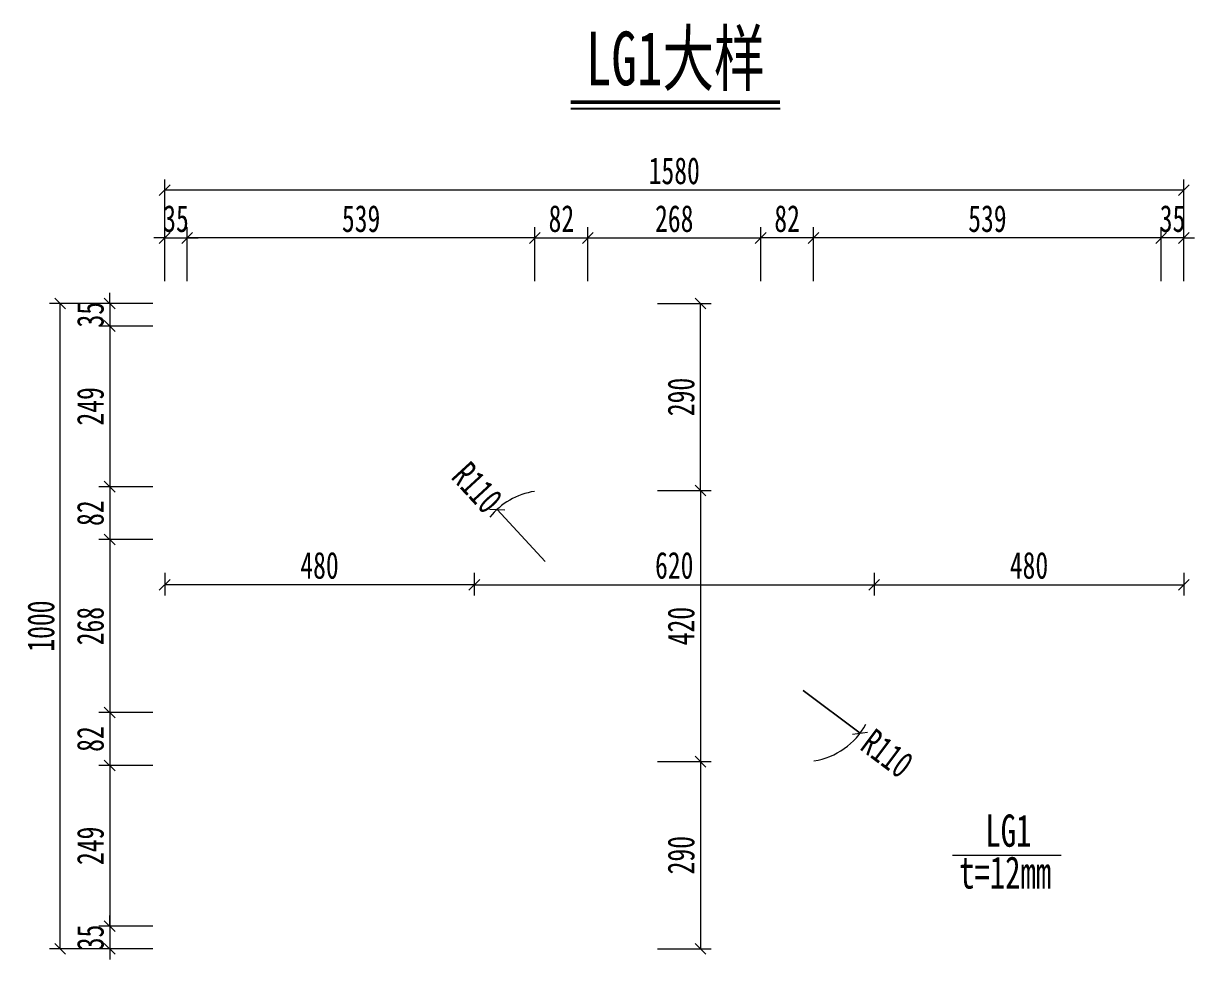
# Model space of a CAD drawing. Header units: millimetres. Extents: x -89049 to 410567, y -307459 to -100425.
# Drawn here: x 78384 to 80200, y -267982 to -266531 of the extents above; entities that cross this region are included whole.
import ezdxf
from ezdxf.enums import TextEntityAlignment as Align

# ---------------------------------------------------------------- set-up
doc = ezdxf.new("R2010")
doc.units = ezdxf.units.MM
doc.layers.get('Defpoints').update_dxf_attribs({"color": 8})
for name, color, linetype, lineweight in [('文字', 7, 'Continuous', 15), ('标注线及字体', 2, 'Continuous', 15), ('细实线', 4, 'Continuous', 15)]:
    doc.layers.add(name, color=color, linetype=linetype, lineweight=lineweight)
doc.styles.add('111', font='', dxfattribs={"width": 0.7})
doc.styles.add('BM_Dim', font='', dxfattribs={"width": 0.85})
doc.styles.get('111').set_extended_font_data('仿宋_GB2312')
doc.styles.get('BM_Dim').set_extended_font_data('仿宋_GB2312')
doc.dimstyles.new('200', dxfattribs={"dimscale": 0, "dimtxt": 2.5, "dimasz": 1, "dimexe": 1, "dimexo": 1, "dimgap": 0.6, "dimtad": 1, "dimdec": 0, "dimdsep": 46, "dimtxsty": '111', "dimblk": 'OBLIQUE', "dimcen": 0, "dimclrd": 4, "dimclre": 4, "dimclrt": 4, "dimadec": 1, "dimazin": 2, "dimtfac": 1, "dimtdec": 0, "dimtix": 1, "dimtmove": 2, "dimatfit": 3, "dimfxl": 4, "dimfxlon": 1, "dimtolj": 1, "dimlwd": -1, "dimlwe": -1, "dimarcsym": 0})

# ---------------------------------------------------------------- blocks, each defined once
blk = doc.blocks.new('_Oblique')
at = {"color": 0, "linetype": 'ByBlock', "lineweight": -2}
blk.add_line((-0.5, -0.5), (0.5, 0.5), dxfattribs=at)
blk = doc.blocks.new('*D2408')
at = {"layer": 'Defpoints', "color": 0, "transparency": 16777216}
for p in [(78638.1, -266863.5), (78603.1, -266964.9), (78638.1, -266964.9)]:
    blk.add_point(p, dxfattribs=at)
at = {"layer": '细实线', "color": 4, "transparency": 16777216}
for p, q in [((78603.1, -266930.2), (78603.1, -266846.9)), ((78638.1, -266930.2), (78638.1, -266846.9)), ((78603.1, -266863.5), (78586.5, -266863.5)), ((78603.1, -266863.5), (78638.1, -266863.5)), ((78638.1, -266863.5), (78654.8, -266863.5))]:
    blk.add_line(p, q, dxfattribs=at)
at = {"layer": '细实线', "color": 4, "transparency": 16777216, "xscale": 16.66666666666666, "yscale": 16.66666666666666, "zscale": 16.66666666666666}
blk.add_blockref('_Oblique', (78603.1, -266863.5), dxfattribs=at)
at = {"layer": '细实线', "color": 4, "transparency": 16777216, "xscale": 16.66666666666666, "yscale": 16.66666666666666, "zscale": 16.66666666666666, "rotation": 180}
blk.add_blockref('_Oblique', (78638.1, -266863.5), dxfattribs=at)
at = {"layer": '细实线', "color": 4, "transparency": 16777216, "insert": (78620.6, -266833.7), "char_height": 41.67, "attachment_point": 5, "style": '111'}
blk.add_mtext('\\A1;35', dxfattribs=at)
blk = doc.blocks.new('*D2409')
at = {"layer": 'Defpoints', "color": 0, "transparency": 16777216}
for p in [(78638.1, -266863.5), (78638.1, -266964.9), (79177.1, -266964.9)]:
    blk.add_point(p, dxfattribs=at)
at = {"layer": '细实线', "color": 4, "transparency": 16777216}
for p, q in [((78638.1, -266930.2), (78638.1, -266846.9)), ((79177.1, -266930.2), (79177.1, -266846.9)), ((79177.1, -266863.5), (78638.1, -266863.5))]:
    blk.add_line(p, q, dxfattribs=at)
at = {"layer": '细实线', "color": 4, "transparency": 16777216, "xscale": 16.66666666666666, "yscale": 16.66666666666666, "zscale": 16.66666666666666, "rotation": 180}
blk.add_blockref('_Oblique', (78638.1, -266863.5), dxfattribs=at)
at = {"layer": '细实线', "color": 4, "transparency": 16777216, "xscale": 16.66666666666666, "yscale": 16.66666666666666, "zscale": 16.66666666666666}
blk.add_blockref('_Oblique', (79177.1, -266863.5), dxfattribs=at)
at = {"layer": '细实线', "color": 4, "transparency": 16777216, "insert": (78907.6, -266833.7), "char_height": 41.67, "attachment_point": 5, "style": '111'}
blk.add_mtext('\\A1;539', dxfattribs=at)
blk = doc.blocks.new('*D2410')
at = {"layer": 'Defpoints', "color": 0, "transparency": 16777216}
for p in [(79259.1, -266863.5), (79177.1, -266964.9), (79259.1, -266964.9)]:
    blk.add_point(p, dxfattribs=at)
at = {"layer": '细实线', "color": 4, "transparency": 16777216}
for p, q in [((79177.1, -266930.2), (79177.1, -266846.9)), ((79259.1, -266930.2), (79259.1, -266846.9)), ((79177.1, -266863.5), (79259.1, -266863.5))]:
    blk.add_line(p, q, dxfattribs=at)
at = {"layer": '细实线', "color": 4, "transparency": 16777216, "xscale": 16.66666666666666, "yscale": 16.66666666666666, "zscale": 16.66666666666666, "rotation": 180}
blk.add_blockref('_Oblique', (79177.1, -266863.5), dxfattribs=at)
at = {"layer": '细实线', "color": 4, "transparency": 16777216, "xscale": 16.66666666666666, "yscale": 16.66666666666666, "zscale": 16.66666666666666}
blk.add_blockref('_Oblique', (79259.1, -266863.5), dxfattribs=at)
at = {"layer": '细实线', "color": 4, "transparency": 16777216, "insert": (79218.1, -266833.7), "char_height": 41.67, "attachment_point": 5, "style": '111'}
blk.add_mtext('\\A1;82', dxfattribs=at)
blk = doc.blocks.new('*D2411')
at = {"layer": 'Defpoints', "color": 0, "transparency": 16777216}
for p in [(79527.1, -266863.5), (79259.1, -266964.9), (79527.1, -266964.9)]:
    blk.add_point(p, dxfattribs=at)
at = {"layer": '细实线', "color": 4, "transparency": 16777216}
for p, q in [((79259.1, -266930.2), (79259.1, -266846.9)), ((79527.1, -266930.2), (79527.1, -266846.9)), ((79259.1, -266863.5), (79527.1, -266863.5))]:
    blk.add_line(p, q, dxfattribs=at)
at = {"layer": '细实线', "color": 4, "transparency": 16777216, "xscale": 16.66666666666666, "yscale": 16.66666666666666, "zscale": 16.66666666666666, "rotation": 180}
blk.add_blockref('_Oblique', (79259.1, -266863.5), dxfattribs=at)
at = {"layer": '细实线', "color": 4, "transparency": 16777216, "xscale": 16.66666666666666, "yscale": 16.66666666666666, "zscale": 16.66666666666666}
blk.add_blockref('_Oblique', (79527.1, -266863.5), dxfattribs=at)
at = {"layer": '细实线', "color": 4, "transparency": 16777216, "insert": (79393.1, -266833.7), "char_height": 41.67, "attachment_point": 5, "style": '111'}
blk.add_mtext('\\A1;268', dxfattribs=at)
blk = doc.blocks.new('*D2412')
at = {"layer": 'Defpoints', "color": 0, "transparency": 16777216}
for p in [(79527.1, -266863.5), (79527.1, -266964.9), (79609.1, -266964.9)]:
    blk.add_point(p, dxfattribs=at)
at = {"layer": '细实线', "color": 4, "transparency": 16777216}
for p, q in [((79527.1, -266930.2), (79527.1, -266846.9)), ((79609.1, -266930.2), (79609.1, -266846.9)), ((79609.1, -266863.5), (79527.1, -266863.5))]:
    blk.add_line(p, q, dxfattribs=at)
at = {"layer": '细实线', "color": 4, "transparency": 16777216, "xscale": 16.66666666666666, "yscale": 16.66666666666666, "zscale": 16.66666666666666, "rotation": 180}
blk.add_blockref('_Oblique', (79527.1, -266863.5), dxfattribs=at)
at = {"layer": '细实线', "color": 4, "transparency": 16777216, "xscale": 16.66666666666666, "yscale": 16.66666666666666, "zscale": 16.66666666666666}
blk.add_blockref('_Oblique', (79609.1, -266863.5), dxfattribs=at)
at = {"layer": '细实线', "color": 4, "transparency": 16777216, "insert": (79568.1, -266833.7), "char_height": 41.67, "attachment_point": 5, "style": '111'}
blk.add_mtext('\\A1;82', dxfattribs=at)
blk = doc.blocks.new('*D2413')
at = {"layer": 'Defpoints', "color": 0, "transparency": 16777216}
for p in [(79609.1, -266863.5), (79609.1, -266964.9), (80148.1, -266964.9)]:
    blk.add_point(p, dxfattribs=at)
at = {"layer": '细实线', "color": 4, "transparency": 16777216}
for p, q in [((79609.1, -266930.2), (79609.1, -266846.9)), ((80148.1, -266930.2), (80148.1, -266846.9)), ((80148.1, -266863.5), (79609.1, -266863.5))]:
    blk.add_line(p, q, dxfattribs=at)
at = {"layer": '细实线', "color": 4, "transparency": 16777216, "xscale": 16.66666666666666, "yscale": 16.66666666666666, "zscale": 16.66666666666666, "rotation": 180}
blk.add_blockref('_Oblique', (79609.1, -266863.5), dxfattribs=at)
at = {"layer": '细实线', "color": 4, "transparency": 16777216, "xscale": 16.66666666666666, "yscale": 16.66666666666666, "zscale": 16.66666666666666}
blk.add_blockref('_Oblique', (80148.1, -266863.5), dxfattribs=at)
at = {"layer": '细实线', "color": 4, "transparency": 16777216, "insert": (79878.6, -266833.7), "char_height": 41.67, "attachment_point": 5, "style": '111'}
blk.add_mtext('\\A1;539', dxfattribs=at)
blk = doc.blocks.new('*D2414')
at = {"layer": 'Defpoints', "color": 0, "transparency": 16777216}
for p in [(80148.1, -266863.5), (80148.1, -266964.9), (80183.1, -266964.9)]:
    blk.add_point(p, dxfattribs=at)
at = {"layer": '细实线', "color": 4, "transparency": 16777216}
for p, q in [((80148.1, -266930.2), (80148.1, -266846.9)), ((80183.1, -266930.2), (80183.1, -266846.9)), ((80148.1, -266863.5), (80131.5, -266863.5)), ((80183.1, -266863.5), (80148.1, -266863.5)), ((80183.1, -266863.5), (80199.8, -266863.5))]:
    blk.add_line(p, q, dxfattribs=at)
at = {"layer": '细实线', "color": 4, "transparency": 16777216, "xscale": 16.66666666666666, "yscale": 16.66666666666666, "zscale": 16.66666666666666}
blk.add_blockref('_Oblique', (80148.1, -266863.5), dxfattribs=at)
at = {"layer": '细实线', "color": 4, "transparency": 16777216, "xscale": 16.66666666666666, "yscale": 16.66666666666666, "zscale": 16.66666666666666, "rotation": 180}
blk.add_blockref('_Oblique', (80183.1, -266863.5), dxfattribs=at)
at = {"layer": '细实线', "color": 4, "transparency": 16777216, "insert": (80165.6, -266833.7), "char_height": 41.67, "attachment_point": 5, "style": '111'}
blk.add_mtext('\\A1;35', dxfattribs=at)
blk = doc.blocks.new('*D2415')
at = {"layer": 'Defpoints', "color": 0, "transparency": 16777216}
for p in [(78603.1, -266789.5), (78603.1, -266900), (80183.1, -266900)]:
    blk.add_point(p, dxfattribs=at)
at = {"layer": '细实线', "color": 4, "transparency": 16777216}
for p, q in [((78603.1, -266856.1), (78603.1, -266772.8)), ((80183.1, -266856.1), (80183.1, -266772.8)), ((80183.1, -266789.5), (78603.1, -266789.5))]:
    blk.add_line(p, q, dxfattribs=at)
at = {"layer": '细实线', "color": 4, "transparency": 16777216, "xscale": 16.66666666666666, "yscale": 16.66666666666666, "zscale": 16.66666666666666, "rotation": 180}
blk.add_blockref('_Oblique', (78603.1, -266789.5), dxfattribs=at)
at = {"layer": '细实线', "color": 4, "transparency": 16777216, "xscale": 16.66666666666666, "yscale": 16.66666666666666, "zscale": 16.66666666666666}
blk.add_blockref('_Oblique', (80183.1, -266789.5), dxfattribs=at)
at = {"layer": '细实线', "color": 4, "transparency": 16777216, "insert": (79393.1, -266759.6), "char_height": 41.67, "attachment_point": 5, "style": '111'}
blk.add_mtext('\\A1;1580', dxfattribs=at)
blk = doc.blocks.new('*D2416')
at = {"layer": 'Defpoints', "color": 0, "transparency": 16777216}
for p in [(78603.1, -266964.9), (78517.8, -266999.9), (78603.1, -266999.9)]:
    blk.add_point(p, dxfattribs=at)
at = {"layer": '细实线', "color": 4, "transparency": 16777216}
for p, q in [((78517.8, -266964.9), (78517.8, -266948.3)), ((78584.5, -266964.9), (78501.1, -266964.9)), ((78517.8, -266964.9), (78517.8, -266999.9)), ((78584.5, -266999.9), (78501.1, -266999.9)), ((78517.8, -266999.9), (78517.8, -267016.6))]:
    blk.add_line(p, q, dxfattribs=at)
at = {"layer": '细实线', "color": 4, "transparency": 16777216, "xscale": 16.66666666666666, "yscale": 16.66666666666666, "zscale": 16.66666666666666}
for p, rotation in [((78517.8, -266964.9), 270), ((78517.8, -266999.9), 90)]:
    blk.add_blockref('_Oblique', p, dxfattribs=dict(at, rotation=rotation))
at = {"layer": '细实线', "color": 4, "transparency": 16777216, "insert": (78488, -266982.4), "char_height": 41.67, "attachment_point": 5, "rotation": 90, "style": '111'}
blk.add_mtext('\\A1;35', dxfattribs=at)
blk = doc.blocks.new('*D2417')
at = {"layer": 'Defpoints', "color": 0, "transparency": 16777216}
for p in [(78603.1, -266999.9), (78517.8, -267248.9), (78603.1, -267248.9)]:
    blk.add_point(p, dxfattribs=at)
at = {"layer": '细实线', "color": 4, "transparency": 16777216}
for p, q in [((78584.5, -266999.9), (78501.1, -266999.9)), ((78517.8, -266999.9), (78517.8, -267248.9)), ((78584.5, -267248.9), (78501.1, -267248.9))]:
    blk.add_line(p, q, dxfattribs=at)
at = {"layer": '细实线', "color": 4, "transparency": 16777216, "xscale": 16.66666666666666, "yscale": 16.66666666666666, "zscale": 16.66666666666666}
for p, rotation in [((78517.8, -266999.9), 90), ((78517.8, -267248.9), 270)]:
    blk.add_blockref('_Oblique', p, dxfattribs=dict(at, rotation=rotation))
at = {"layer": '细实线', "color": 4, "transparency": 16777216, "insert": (78488, -267124.4), "char_height": 41.67, "attachment_point": 5, "rotation": 90, "style": '111'}
blk.add_mtext('\\A1;249', dxfattribs=at)
blk = doc.blocks.new('*D2418')
at = {"layer": 'Defpoints', "color": 0, "transparency": 16777216}
for p in [(78603.1, -267248.9), (78517.8, -267330.9), (78603.1, -267330.9)]:
    blk.add_point(p, dxfattribs=at)
at = {"layer": '细实线', "color": 4, "transparency": 16777216}
for p, q in [((78584.5, -267248.9), (78501.1, -267248.9)), ((78517.8, -267248.9), (78517.8, -267330.9)), ((78584.5, -267330.9), (78501.1, -267330.9))]:
    blk.add_line(p, q, dxfattribs=at)
at = {"layer": '细实线', "color": 4, "transparency": 16777216, "xscale": 16.66666666666666, "yscale": 16.66666666666666, "zscale": 16.66666666666666}
for p, rotation in [((78517.8, -267248.9), 90), ((78517.8, -267330.9), 270)]:
    blk.add_blockref('_Oblique', p, dxfattribs=dict(at, rotation=rotation))
at = {"layer": '细实线', "color": 4, "transparency": 16777216, "insert": (78488, -267289.9), "char_height": 41.67, "attachment_point": 5, "rotation": 90, "style": '111'}
blk.add_mtext('\\A1;82', dxfattribs=at)
blk = doc.blocks.new('*D2419')
at = {"layer": 'Defpoints', "color": 0, "transparency": 16777216}
for p in [(78603.1, -267330.9), (78517.8, -267598.9), (78603.1, -267598.9)]:
    blk.add_point(p, dxfattribs=at)
at = {"layer": '细实线', "color": 4, "transparency": 16777216}
for p, q in [((78584.5, -267330.9), (78501.1, -267330.9)), ((78517.8, -267330.9), (78517.8, -267598.9)), ((78584.5, -267598.9), (78501.1, -267598.9))]:
    blk.add_line(p, q, dxfattribs=at)
at = {"layer": '细实线', "color": 4, "transparency": 16777216, "xscale": 16.66666666666666, "yscale": 16.66666666666666, "zscale": 16.66666666666666}
for p, rotation in [((78517.8, -267330.9), 90), ((78517.8, -267598.9), 270)]:
    blk.add_blockref('_Oblique', p, dxfattribs=dict(at, rotation=rotation))
at = {"layer": '细实线', "color": 4, "transparency": 16777216, "insert": (78488, -267464.9), "char_height": 41.67, "attachment_point": 5, "rotation": 90, "style": '111'}
blk.add_mtext('\\A1;268', dxfattribs=at)
blk = doc.blocks.new('*D2420')
at = {"layer": 'Defpoints', "color": 0, "transparency": 16777216}
for p in [(78603.1, -267598.9), (78517.8, -267680.9), (78603.1, -267680.9)]:
    blk.add_point(p, dxfattribs=at)
at = {"layer": '细实线', "color": 4, "transparency": 16777216}
for p, q in [((78584.5, -267598.9), (78501.1, -267598.9)), ((78517.8, -267598.9), (78517.8, -267680.9)), ((78584.5, -267680.9), (78501.1, -267680.9))]:
    blk.add_line(p, q, dxfattribs=at)
at = {"layer": '细实线', "color": 4, "transparency": 16777216, "xscale": 16.66666666666666, "yscale": 16.66666666666666, "zscale": 16.66666666666666}
for p, rotation in [((78517.8, -267598.9), 90), ((78517.8, -267680.9), 270)]:
    blk.add_blockref('_Oblique', p, dxfattribs=dict(at, rotation=rotation))
at = {"layer": '细实线', "color": 4, "transparency": 16777216, "insert": (78488, -267639.9), "char_height": 41.67, "attachment_point": 5, "rotation": 90, "style": '111'}
blk.add_mtext('\\A1;82', dxfattribs=at)
blk = doc.blocks.new('*D2421')
at = {"layer": 'Defpoints', "color": 0, "transparency": 16777216}
for p in [(78603.1, -267680.9), (78517.8, -267929.9), (78603.1, -267929.9)]:
    blk.add_point(p, dxfattribs=at)
at = {"layer": '细实线', "color": 4, "transparency": 16777216}
for p, q in [((78584.5, -267680.9), (78501.1, -267680.9)), ((78517.8, -267680.9), (78517.8, -267929.9)), ((78584.5, -267929.9), (78501.1, -267929.9))]:
    blk.add_line(p, q, dxfattribs=at)
at = {"layer": '细实线', "color": 4, "transparency": 16777216, "xscale": 16.66666666666666, "yscale": 16.66666666666666, "zscale": 16.66666666666666}
for p, rotation in [((78517.8, -267680.9), 90), ((78517.8, -267929.9), 270)]:
    blk.add_blockref('_Oblique', p, dxfattribs=dict(at, rotation=rotation))
at = {"layer": '细实线', "color": 4, "transparency": 16777216, "insert": (78488, -267805.4), "char_height": 41.67, "attachment_point": 5, "rotation": 90, "style": '111'}
blk.add_mtext('\\A1;249', dxfattribs=at)
blk = doc.blocks.new('*D2422')
at = {"layer": 'Defpoints', "color": 0, "transparency": 16777216}
for p in [(78603.1, -267929.9), (78517.8, -267964.9), (78603.1, -267964.9)]:
    blk.add_point(p, dxfattribs=at)
at = {"layer": '细实线', "color": 4, "transparency": 16777216}
for p, q in [((78517.8, -267929.9), (78517.8, -267913.3)), ((78584.5, -267929.9), (78501.1, -267929.9)), ((78517.8, -267929.9), (78517.8, -267964.9)), ((78584.5, -267964.9), (78501.1, -267964.9)), ((78517.8, -267964.9), (78517.8, -267981.6))]:
    blk.add_line(p, q, dxfattribs=at)
at = {"layer": '细实线', "color": 4, "transparency": 16777216, "xscale": 16.66666666666666, "yscale": 16.66666666666666, "zscale": 16.66666666666666}
for p, rotation in [((78517.8, -267929.9), 270), ((78517.8, -267964.9), 90)]:
    blk.add_blockref('_Oblique', p, dxfattribs=dict(at, rotation=rotation))
at = {"layer": '细实线', "color": 4, "transparency": 16777216, "insert": (78488, -267947.4), "char_height": 41.67, "attachment_point": 5, "rotation": 90, "style": '111'}
blk.add_mtext('\\A1;35', dxfattribs=at)
blk = doc.blocks.new('*D2423')
at = {"layer": 'Defpoints', "color": 0, "transparency": 16777216}
for p in [(78441.2, -266964.9), (78603.1, -266964.9), (78603.1, -267964.9)]:
    blk.add_point(p, dxfattribs=at)
at = {"layer": '细实线', "color": 4, "transparency": 16777216}
for p, q in [((78507.9, -266964.9), (78424.6, -266964.9)), ((78441.2, -267964.9), (78441.2, -266964.9)), ((78507.9, -267964.9), (78424.6, -267964.9))]:
    blk.add_line(p, q, dxfattribs=at)
at = {"layer": '细实线', "color": 4, "transparency": 16777216, "xscale": 16.66666666666666, "yscale": 16.66666666666666, "zscale": 16.66666666666666}
for p, rotation in [((78441.2, -266964.9), 90), ((78441.2, -267964.9), 270)]:
    blk.add_blockref('_Oblique', p, dxfattribs=dict(at, rotation=rotation))
at = {"layer": '细实线', "color": 4, "transparency": 16777216, "insert": (78411.4, -267464.9), "char_height": 41.67, "attachment_point": 5, "rotation": 90, "style": '111'}
blk.add_mtext('\\A1;1000', dxfattribs=at)
blk = doc.blocks.new('*D2424')
at = {"layer": 'Defpoints', "color": 0, "transparency": 16777216}
for p in [(79118.6, -267284), (79193.1, -267364.9)]:
    blk.add_point(p, dxfattribs=at)
at = {"layer": '细实线', "color": 4, "transparency": 16777216}
for p in [(79118.6, -267284), (79193.1, -267364.9)]:
    blk.add_line(p, (79118.6, -267284), dxfattribs=at)
blk.add_arc((79193.1, -267364.9), 110, 98.6895, 141.3193, dxfattribs=at)
at = {"layer": '细实线', "color": 4, "transparency": 16777216, "xscale": 16.66666666666666, "yscale": 16.66666666666666, "zscale": 16.66666666666666, "rotation": 312.6298135742661}
blk.add_blockref('_Oblique', (79118.6, -267284), dxfattribs=at)
at = {"layer": '细实线', "color": 4, "transparency": 16777216, "insert": (79087.6, -267250.3), "char_height": 41.67, "attachment_point": 5, "rotation": 312.6298, "style": '111'}
blk.add_mtext('\\A1;R110', dxfattribs=at)
blk = doc.blocks.new('*D2425')
at = {"layer": 'Defpoints', "color": 0, "transparency": 16777216}
for p in [(79593.1, -267564.9), (79681.2, -267630.8)]:
    blk.add_point(p, dxfattribs=at)
at = {"layer": '细实线', "color": 4, "transparency": 16777216}
for p, q in [((79681.2, -267630.8), (79593.1, -267564.9)), ((79593.1, -267564.9), (79681.2, -267630.8))]:
    blk.add_line(p, q, dxfattribs=at)
blk.add_arc((79593.1, -267564.9), 110, 278.6895, 331.8896, dxfattribs=at)
at = {"layer": '细实线', "color": 4, "transparency": 16777216, "xscale": 16.66666666666666, "yscale": 16.66666666666666, "zscale": 16.66666666666666, "rotation": 323.2000735552663}
blk.add_blockref('_Oblique', (79681.2, -267630.8), dxfattribs=at)
at = {"layer": '细实线', "color": 4, "transparency": 16777216, "insert": (79723.2, -267662.3), "char_height": 41.67, "attachment_point": 5, "rotation": 323.2001, "style": '111'}
blk.add_mtext('\\A1;R110', dxfattribs=at)
blk = doc.blocks.new('*D2426')
at = {"layer": 'Defpoints', "color": 0, "transparency": 16777216}
for p in [(79343.5, -267254.9), (79343.5, -267674.9), (79433.6, -267674.9)]:
    blk.add_point(p, dxfattribs=at)
at = {"layer": '细实线', "color": 4, "transparency": 16777216}
for p, q in [((79366.9, -267254.9), (79450.3, -267254.9)), ((79433.6, -267254.9), (79433.6, -267674.9)), ((79366.9, -267674.9), (79450.3, -267674.9))]:
    blk.add_line(p, q, dxfattribs=at)
at = {"layer": '细实线', "color": 4, "transparency": 16777216, "xscale": 16.66666666666666, "yscale": 16.66666666666666, "zscale": 16.66666666666666}
for p, rotation in [((79433.6, -267254.9), 90), ((79433.6, -267674.9), 270)]:
    blk.add_blockref('_Oblique', p, dxfattribs=dict(at, rotation=rotation))
at = {"layer": '细实线', "color": 4, "transparency": 16777216, "insert": (79403.8, -267464.9), "char_height": 41.67, "attachment_point": 5, "rotation": 90, "style": '111'}
blk.add_mtext('\\A1;420', dxfattribs=at)
blk = doc.blocks.new('*D2427')
at = {"layer": 'Defpoints', "color": 0, "transparency": 16777216}
for p in [(79343.5, -266964.9), (79433.6, -266964.9), (79343.5, -267254.9)]:
    blk.add_point(p, dxfattribs=at)
at = {"layer": '细实线', "color": 4, "transparency": 16777216}
for p, q in [((79366.9, -266964.9), (79450.3, -266964.9)), ((79433.6, -267254.9), (79433.6, -266964.9)), ((79366.9, -267254.9), (79450.3, -267254.9))]:
    blk.add_line(p, q, dxfattribs=at)
at = {"layer": '细实线', "color": 4, "transparency": 16777216, "xscale": 16.66666666666666, "yscale": 16.66666666666666, "zscale": 16.66666666666666}
for p, rotation in [((79433.6, -266964.9), 90), ((79433.6, -267254.9), 270)]:
    blk.add_blockref('_Oblique', p, dxfattribs=dict(at, rotation=rotation))
at = {"layer": '细实线', "color": 4, "transparency": 16777216, "insert": (79403.8, -267109.9), "char_height": 41.67, "attachment_point": 5, "rotation": 90, "style": '111'}
blk.add_mtext('\\A1;290', dxfattribs=at)
blk = doc.blocks.new('*D2428')
at = {"layer": 'Defpoints', "color": 0, "transparency": 16777216}
for p in [(79343.5, -267674.9), (79343.5, -267964.9), (79433.6, -267964.9)]:
    blk.add_point(p, dxfattribs=at)
at = {"layer": '细实线', "color": 4, "transparency": 16777216}
for p, q in [((79366.9, -267674.9), (79450.3, -267674.9)), ((79433.6, -267674.9), (79433.6, -267964.9)), ((79366.9, -267964.9), (79450.3, -267964.9))]:
    blk.add_line(p, q, dxfattribs=at)
at = {"layer": '细实线', "color": 4, "transparency": 16777216, "xscale": 16.66666666666666, "yscale": 16.66666666666666, "zscale": 16.66666666666666}
for p, rotation in [((79433.6, -267674.9), 90), ((79433.6, -267964.9), 270)]:
    blk.add_blockref('_Oblique', p, dxfattribs=dict(at, rotation=rotation))
at = {"layer": '细实线', "color": 4, "transparency": 16777216, "insert": (79403.8, -267819.9), "char_height": 41.67, "attachment_point": 5, "rotation": 90, "style": '111'}
blk.add_mtext('\\A1;290', dxfattribs=at)
blk = doc.blocks.new('*D2429')
at = {"layer": 'Defpoints', "color": 0, "transparency": 16777216}
for p in [(79083.1, -267365.8), (79703.1, -267365.8), (79703.1, -267400.8)]:
    blk.add_point(p, dxfattribs=at)
at = {"layer": '细实线', "color": 4, "transparency": 16777216}
for p, q in [((79083.1, -267382.5), (79083.1, -267417.5)), ((79703.1, -267382.5), (79703.1, -267417.5)), ((79083.1, -267400.8), (79703.1, -267400.8))]:
    blk.add_line(p, q, dxfattribs=at)
at = {"layer": '细实线', "color": 4, "transparency": 16777216, "xscale": 16.66666666666666, "yscale": 16.66666666666666, "zscale": 16.66666666666666, "rotation": 180}
blk.add_blockref('_Oblique', (79083.1, -267400.8), dxfattribs=at)
at = {"layer": '细实线', "color": 4, "transparency": 16777216, "xscale": 16.66666666666666, "yscale": 16.66666666666666, "zscale": 16.66666666666666}
blk.add_blockref('_Oblique', (79703.1, -267400.8), dxfattribs=at)
at = {"layer": '细实线', "color": 4, "transparency": 16777216, "insert": (79393.1, -267371), "char_height": 41.67, "attachment_point": 5, "style": '111'}
blk.add_mtext('\\A1;620', dxfattribs=at)
blk = doc.blocks.new('*D2430')
at = {"layer": 'Defpoints', "color": 0, "transparency": 16777216}
for p in [(78603.1, -267365.8), (79083.1, -267365.8), (78603.1, -267400.8)]:
    blk.add_point(p, dxfattribs=at)
at = {"layer": '细实线', "color": 4, "transparency": 16777216}
for p, q in [((78603.1, -267382.5), (78603.1, -267417.5)), ((79083.1, -267382.5), (79083.1, -267417.5)), ((79083.1, -267400.8), (78603.1, -267400.8))]:
    blk.add_line(p, q, dxfattribs=at)
at = {"layer": '细实线', "color": 4, "transparency": 16777216, "xscale": 16.66666666666666, "yscale": 16.66666666666666, "zscale": 16.66666666666666, "rotation": 180}
blk.add_blockref('_Oblique', (78603.1, -267400.8), dxfattribs=at)
at = {"layer": '细实线', "color": 4, "transparency": 16777216, "xscale": 16.66666666666666, "yscale": 16.66666666666666, "zscale": 16.66666666666666}
blk.add_blockref('_Oblique', (79083.1, -267400.8), dxfattribs=at)
at = {"layer": '细实线', "color": 4, "transparency": 16777216, "insert": (78843.1, -267371), "char_height": 41.67, "attachment_point": 5, "style": '111'}
blk.add_mtext('\\A1;480', dxfattribs=at)
blk = doc.blocks.new('*D2431')
at = {"layer": 'Defpoints', "color": 0, "transparency": 16777216}
for p in [(79703.1, -267365.8), (80183.1, -267365.8), (80183.1, -267400.8)]:
    blk.add_point(p, dxfattribs=at)
at = {"layer": '细实线', "color": 4, "transparency": 16777216}
for p, q in [((79703.1, -267382.5), (79703.1, -267417.5)), ((80183.1, -267382.5), (80183.1, -267417.5)), ((79703.1, -267400.8), (80183.1, -267400.8))]:
    blk.add_line(p, q, dxfattribs=at)
at = {"layer": '细实线', "color": 4, "transparency": 16777216, "xscale": 16.66666666666666, "yscale": 16.66666666666666, "zscale": 16.66666666666666, "rotation": 180}
blk.add_blockref('_Oblique', (79703.1, -267400.8), dxfattribs=at)
at = {"layer": '细实线', "color": 4, "transparency": 16777216, "xscale": 16.66666666666666, "yscale": 16.66666666666666, "zscale": 16.66666666666666}
blk.add_blockref('_Oblique', (80183.1, -267400.8), dxfattribs=at)
at = {"layer": '细实线', "color": 4, "transparency": 16777216, "insert": (79943.1, -267371), "char_height": 41.67, "attachment_point": 5, "style": '111'}
blk.add_mtext('\\A1;480', dxfattribs=at)

msp = doc.modelspace()

# ---------------------------------------------------------------- linework, layer by layer
at = {"color": 4}
msp.add_line((79232.6, -266663.1), (79557.1, -266663.1), dxfattribs=at)
at = {"color": 6, "const_width": 6}
msp.add_lwpolyline([(79232.6, -266653.1), (79557.1, -266653.1)], dxfattribs=at)
at = {"layer": '细实线'}
msp.add_line((79824.5, -267820), (79992.7, -267820), dxfattribs=at)

# ---------------------------------------------------------------- texts
at = {"layer": '文字', "style": 'BM_Dim', "width": 0.7}
for s, p in [('LG1', (79911.1, -267821.8)), ('t=12mm', (79906.1, -267886.6))]:
    msp.add_text(s, height=50, dxfattribs=at).set_placement(p, align=Align.BOTTOM_CENTER)
at = {"layer": '标注线及字体', "style": '111', "width": 0.7}
msp.add_text('LG1大样', height=83.33, dxfattribs=at).set_placement((79395, -266583.5), align=Align.MIDDLE)

# ---------------------------------------------------------------- dimensions: what is measured, and where the dimension line sits
at = {"layer": '细实线'}
for base, p1, p2, angle, picture, middle in [((78603.1, -266789.5), (80183.1, -266900), (78603.1, -266900), 180, '*D2415', (79393.1, -266759.6)), ((78638.1, -266863.5), (79177.1, -266964.9), (78638.1, -266964.9), 180, '*D2409', (78907.6, -266833.7)), ((79527.1, -266863.5), (79609.1, -266964.9), (79527.1, -266964.9), 180, '*D2412', (79568.1, -266833.7)), ((79609.1, -266863.5), (80148.1, -266964.9), (79609.1, -266964.9), 180, '*D2413', (79878.6, -266833.7)), ((80148.1, -266863.5), (80183.1, -266964.9), (80148.1, -266964.9), 180, '*D2414', (80165.6, -266833.7)), ((78517.8, -266999.9), (78603.1, -266964.9), (78603.1, -266999.9), 90, '*D2416', (78488, -266982.4)), ((78441.2, -266964.9), (78603.1, -267964.9), (78603.1, -266964.9), 90, '*D2423', (78411.4, -267464.9)), ((79433.6, -266964.9), (79343.5, -267254.9), (79343.5, -266964.9), 90, '*D2427', (79403.8, -267109.9)), ((78517.8, -267248.9), (78603.1, -266999.9), (78603.1, -267248.9), 90, '*D2417', (78488, -267124.4)), ((78517.8, -267330.9), (78603.1, -267248.9), (78603.1, -267330.9), 90, '*D2418', (78488, -267289.9)), ((79433.6, -267674.9), (79343.5, -267254.9), (79343.5, -267674.9), 90, '*D2426', (79403.8, -267464.9)), ((78517.8, -267598.9), (78603.1, -267330.9), (78603.1, -267598.9), 90, '*D2419', (78488, -267464.9)), ((78517.8, -267680.9), (78603.1, -267598.9), (78603.1, -267680.9), 90, '*D2420', (78488, -267639.9)), ((78517.8, -267929.9), (78603.1, -267680.9), (78603.1, -267929.9), 90, '*D2421', (78488, -267805.4)), ((79433.6, -267964.9), (79343.5, -267674.9), (79343.5, -267964.9), 90, '*D2428', (79403.8, -267819.9)), ((78517.8, -267964.9), (78603.1, -267929.9), (78603.1, -267964.9), 90, '*D2422', (78488, -267947.4))]:
    dim = msp.add_linear_dim(base=base, p1=p1, p2=p2, angle=angle, dimstyle='200', override={"dimscale": 16.666667, "dimblk": 'Oblique'}, dxfattribs=at)
    dim.commit()
    dim.dimension.update_dxf_attribs({"geometry": picture, "text_midpoint": middle})
for base, p1, p2, picture, middle in [((78638.1, -266863.5), (78603.1, -266964.9), (78638.1, -266964.9), '*D2408', (78620.6, -266833.7)), ((79259.1, -266863.5), (79177.1, -266964.9), (79259.1, -266964.9), '*D2410', (79218.1, -266833.7)), ((79527.1, -266863.5), (79259.1, -266964.9), (79527.1, -266964.9), '*D2411', (79393.1, -266833.7)), ((78603.1, -267400.8), (79083.1, -267365.8), (78603.1, -267365.8), '*D2430', (78843.1, -267371)), ((79703.1, -267400.8), (79083.1, -267365.8), (79703.1, -267365.8), '*D2429', (79393.1, -267371)), ((80183.1, -267400.8), (79703.1, -267365.8), (80183.1, -267365.8), '*D2431', (79943.1, -267371))]:
    dim = msp.add_linear_dim(base=base, p1=p1, p2=p2, dimstyle='200', override={"dimscale": 16.666667, "dimblk": 'Oblique'}, dxfattribs=at)
    dim.commit()
    dim.dimension.update_dxf_attribs({"geometry": picture, "text_midpoint": middle})
for center, mpoint, picture, middle in [((79193.1, -267364.9), (79118.6, -267284), '*D2424', (79087.6, -267250.3)), ((79593.1, -267564.9), (79681.2, -267630.8), '*D2425', (79723.2, -267662.3))]:
    dim = msp.add_radius_dim(center=center, mpoint=mpoint, dimstyle='200', override={"dimscale": 16.666667, "dimblk": 'Oblique'}, dxfattribs=at)
    dim.commit()
    dim.dimension.update_dxf_attribs({"geometry": picture, "text_midpoint": middle, "dimtype": 164})

doc.saveas('drawing.dxf')
